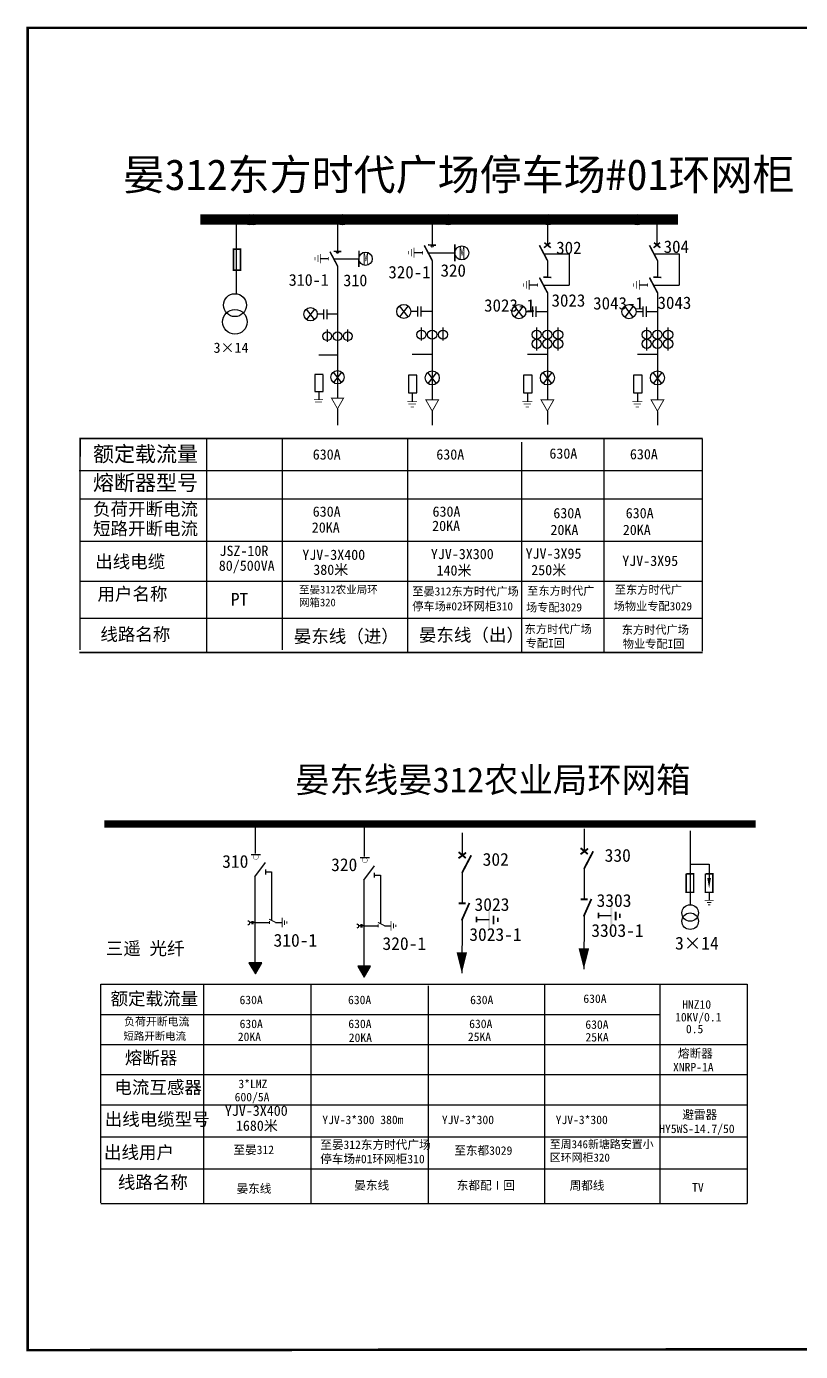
# Model space of a CAD drawing. Extents: x -2 to 344, y -273 to -15.
# Drawn here: x -2.1 to 148.7, y -273 to -15 of the extents above; entities that cross this region are included whole.
import ezdxf

# ---------------------------------------------------------------- set-up
doc = ezdxf.new("R2010")
doc.units = 0
doc.header["$LTSCALE"] = 0.774411
doc.linetypes.add('ACAD_ISO04W100', pattern=[30, 24, -3, 0, -3])
doc.linetypes.add('DASHED', pattern=[0.75, 0.5, -0.25])
doc.layers.get('0').update_dxf_attribs({"linetype": 'CONTINUOUS'})
for name, color, linetype in [('1', 7, 'CONTINUOUS'), ('2', 7, 'CONTINUOUS'), ('DIM', 7, 'CONTINUOUS'), ('F11', 7, 'CONTINUOUS')]:
    doc.layers.add(name, color=color, linetype=linetype)
doc.layers.add('10KV', color=7, linetype='ACAD_ISO04W100', lineweight=30)
doc.styles.add('DXFS', font='', dxfattribs={"width": 0.7})
doc.styles.add('HZ', font='')
doc.styles.get("Standard").update_dxf_attribs({"font": '', "height": 2.5})
doc.styles.add('宋体', font='')
doc.styles.get('DXFS').set_extended_font_data('SimSun')
doc.styles.get('HZ').set_extended_font_data('SimSun')
doc.styles.get('Standard').set_extended_font_data('SimSun')
doc.styles.get('宋体').set_extended_font_data('SimSun')

# ---------------------------------------------------------------- blocks, each defined once
blk = doc.blocks.new('JD')
for points in [[(-2, 0.2), (-2, -0.2), (2, 0.2), (2, -0.2)], [(1, -1.2), (1, -0.8), (-1, -1.2), (-1, -0.8)], [(-0.5, -1.8), (-0.5, -2.2), (0.5, -1.8), (0.5, -2.2)]]:
    blk.add_trace(points)

msp = doc.modelspace()

# ---------------------------------------------------------------- hatches: boundary and pattern name
for points in [[(42.47, -199.5), (43.71, -197.35), (41.23, -197.35)], [(63.69, -200.14), (64.93, -197.99), (62.45, -197.99)]]:
    msp.add_hatch(color=7).paths.add_polyline_path(points)

# ---------------------------------------------------------------- linework, layer by layer
at = {"color": 0}
for p, q in [((38.74, -53.62), (38.74, -66.9)), ((76.15, -59.09), (81.33, -59.09)), ((98.69, -59.27), (103.6, -59.27)), ((103.6, -59.27), (103.6, -65.36)), ((120.13, -59.27), (125.04, -59.27)), ((125.04, -59.27), (125.04, -65.36)), ((57.75, -60.24), (62.65, -60.24)), ((98.6, -65.36), (103.6, -65.36)), ((120.04, -65.36), (125.04, -65.36)), ((42.39, -180.58), (42.39, -197.73)), ((63.61, -181.22), (63.61, -198.37)), ((12.3, -225.01), (138.28, -225.01))]:
    msp.add_line(p, q, dxfattribs=at)
at = {"color": 0, "linetype": 'ByBlock', "lineweight": -3}
for p, q in [((58.48, -53.25), (58.48, -58.9)), ((76.93, -51.71), (76.93, -57.68)), ((99.37, -51.71), (99.37, -57.68)), ((120.72, -51.71), (120.72, -57.68)), ((58.48, -61.63), (58.48, -87.37)), ((76.93, -60.56), (76.93, -87.71)), ((99.37, -60.56), (99.37, -63.84)), ((120.81, -60.56), (120.81, -63.84)), ((99.37, -66.83), (99.37, -87.71)), ((120.81, -66.83), (120.81, -87.71)), ((54.81, -78.93), (58.48, -78.93)), ((73.05, -78.81), (76.93, -78.81)), ((95.49, -78.81), (99.37, -78.81)), ((116.93, -78.81), (120.81, -78.81))]:
    msp.add_line(p, q, dxfattribs=at)
at = {"color": 0, "linetype": 'Continuous'}
for p, q in [((58.48, -89.44), (58.48, -92.62)), ((76.93, -89.89), (76.93, -92.62)), ((99.37, -89.89), (99.37, -92.51)), ((120.8, -90.01), (120.8, -92.63)), ((12.3, -231.25), (138.28, -231.25)), ((12.38, -237.47), (138.28, -237.47))]:
    msp.add_line(p, q, dxfattribs=at)
for p, q in [((32.93, -95.44), (32.93, -136.7)), ((47.69, -95.44), (47.69, -136.42)), ((72.14, -95.44), (72.14, -136.7)), ((110.37, -95.44), (110.37, -136.7)), ((94.31, -95.98), (94.31, -136.96)), ((8.17, -101.48), (129.55, -101.48)), ((8.46, -106.97), (129.55, -106.97)), ((8.46, -115.24), (129.55, -115.24)), ((8.31, -123.04), (129.41, -123.04)), ((82.74, -172.02), (82.74, -176.45)), ((106.51, -171.25), (106.51, -175.67)), ((127.16, -171.64), (127.16, -186.1)), ((41.68, -176.23), (43.48, -176.23)), ((62.9, -176.87), (64.7, -176.87)), ((44.42, -179.19), (44.42, -180.12)), ((44.44, -179.66), (45.64, -179.66)), ((45.64, -179.66), (45.64, -189.08)), ((65.64, -179.83), (65.64, -180.76)), ((65.66, -180.3), (66.85, -180.3)), ((66.85, -180.3), (66.85, -189.72)), ((82.74, -179.72), (82.74, -185.67)), ((106.51, -178.94), (106.51, -184.89)), ((127.15, -178.13), (130.88, -178.13)), ((130.88, -178.13), (130.88, -180.86)), ((130.88, -183.72), (130.88, -185.13)), ((106.51, -187.87), (106.48, -198.6)), ((109.53, -188.16), (111.79, -188.16)), ((42.47, -189.51), (45.2, -189.51)), ((46.41, -189.48), (47.67, -189.48)), ((63.69, -190.14), (66.42, -190.14)), ((67.63, -190.12), (68.89, -190.12)), ((82.74, -188.65), (82.7, -199.38)), ((85.76, -188.94), (88.02, -188.94)), ((12.3, -201.53), (12.3, -244.08)), ((32.38, -201.53), (32.38, -244.23)), ((53.3, -201.53), (53.3, -244.23)), ((76.16, -201.86), (76.16, -244.23)), ((98.82, -201.68), (98.82, -244.23)), ((121.28, -201.67), (121.28, -244.23)), ((138.28, -201.52), (138.28, -244.23))]:
    msp.add_line(p, q)
at = {"color": 7}
for p, q in [((42.51, -176.03), (42.51, -169.89)), ((63.73, -176.66), (63.73, -170.52))]:
    msp.add_line(p, q, dxfattribs=at)
at = {"linetype": 'Continuous'}
for p, q in [((12.38, -201.52), (138.28, -201.52)), ((12.3, -207.39), (33.2, -207.39)), ((33.2, -207.39), (121.28, -207.39)), ((12.3, -213.24), (49.41, -213.24)), ((49.16, -213.24), (138.28, -213.24)), ((12.3, -219.09), (138.28, -219.09)), ((12.38, -244.23), (138.28, -244.23))]:
    msp.add_line(p, q, dxfattribs=at)
at = {"linetype": 'Continuous', "const_width": 0.5}
msp.add_lwpolyline([(-1.87, -15.25), (343.59, -15.25), (343.59, -272.39), (-1.87, -272.79)], close=True, dxfattribs=at)
at = {"color": 0, "const_width": 2}
msp.add_lwpolyline([(31.75, -52.6), (124.84, -52.6)], dxfattribs=at)
at = {"color": 0, "const_width": 0.3}
msp.add_lwpolyline([(38.21, -62.47), (38.21, -58.38), (39.58, -58.38), (39.58, -62.47)], close=True, dxfattribs=at)
for points, const_width in [([(8.17, -95.24), (129.63, -95.24)], 0.3), ([(8.31, -136.42), (8.32, -95.24)], 0.3), ([(129.55, -95.24), (129.55, -136.7)], 0.3), ([(129.63, -130.25), (8.17, -130.25)], 0.3), ([(129.63, -136.93), (8.17, -136.93)], 0.3), ([(13.04, -170.33), (139.98, -170.33)], 1.44), ([(105.83, -176.21), (107.29, -175.11)], 0.36), ([(105.84, -175.01), (107.25, -176.18)], 0.36), ([(106.51, -179.04), (108.31, -175.62)], 0.36), ([(41.68, -176.23), (43.48, -176.23)], 0.153), ([(62.9, -176.87), (64.7, -176.87)], 0.153), ([(82.05, -176.99), (83.52, -175.89)], 0.36), ([(82.07, -175.78), (83.48, -176.96)], 0.36), ([(82.74, -179.82), (84.54, -176.4)], 0.36), ([(126.42, -180), (126.42, -183.63), (127.87, -183.63), (127.87, -180), (126.46, -180)], 0.307), ([(130.15, -180), (130.15, -183.63), (131.6, -183.63), (131.6, -180), (130.19, -180)], 0.307), ([(82.09, -185.77), (83.43, -185.77)], 0.36), ([(82.67, -189.09), (84.18, -185.69)], 0.36), ([(105.87, -184.99), (107.2, -184.99)], 0.36), ([(106.44, -188.31), (107.95, -184.91)], 0.36), ([(85.56, -188.36), (85.56, -189.46)], 0.36), ([(109.33, -187.58), (109.33, -188.68)], 0.36), ([(45.15, -188.84), (46.49, -189.51)], 0.2), ([(45.2, -189.2), (45.2, -189.81)], 0.2), ([(66.37, -189.48), (67.71, -190.14)], 0.2), ([(66.42, -189.84), (66.42, -190.45)], 0.2)]:
    msp.add_lwpolyline(points, dxfattribs=dict(const_width=const_width))
at = {"const_width": 0.0763}
for points in [[(42.08, -176.73, 1), (43.07, -176.73, 1)], [(63.3, -177.37, 1), (64.29, -177.37, 1)]]:
    msp.add_lwpolyline(points, format="xyb", close=True, dxfattribs=at)
for points, format in [([(130.88, -180.81, 0.717, 0, 0), (130.88, -182.86, 0, 0, 0)], "xyseb"), ([(41.02, -189.15, -0.877934), (41.03, -189.97)], "xyb"), ([(62.24, -189.79, -0.877934), (62.25, -190.6)], "xyb"), ([(106.48, -194.54, 2.05, 0, 0), (106.48, -198.6, 0, 0, 0)], "xyseb"), ([(82.7, -195.32, 2.05, 0, 0), (82.7, -199.38, 0, 0, 0)], "xyseb")]:
    msp.add_lwpolyline(points, format=format)
for points in [[(41.8, -189.5), (41.38, -189.5)], [(41.8, -189.22), (41.8, -189.82)], [(41.98, -189.22), (41.98, -189.82)], [(42.47, -189.5), (41.98, -189.5)], [(63.02, -190.13), (62.6, -190.13)], [(63.02, -189.85), (63.02, -190.46)], [(63.2, -189.85), (63.2, -190.46)], [(63.69, -190.13), (63.2, -190.13)]]:
    msp.add_lwpolyline(points)
at = {"color": 7}
for points in [[(42.47, -199.5), (43.71, -197.35), (41.23, -197.35)], [(63.69, -200.14), (64.93, -197.99), (62.45, -197.99)]]:
    msp.add_lwpolyline(points, close=True, dxfattribs=at)
at = {"color": 0}
for centre, radius in [((41.41, -52.62), 0.996), ((42.03, -52.62), 0.996), ((59.36, -52.62), 0.996), ((59.46, -52.62), 0.996), ((80.04, -52.62), 0.996), ((99.52, -52.62), 0.996), ((116.87, -52.62), 0.996), ((58.48, -58.98), 0.188), ((76.93, -57.77), 0.199)]:
    msp.add_circle(centre, radius, dxfattribs=at)
at = {"color": 0, "linetype": 'Continuous'}
for centre, radius in [((38.49, -69.26), 2.23), ((38.49, -72.52), 2.4)]:
    msp.add_circle(centre, radius, dxfattribs=at)
for centre in [(127.19, -187.64), (127.19, -189.25)]:
    msp.add_circle(centre, 1.61)
at = {"layer": '1', "color": 0}
for p, q in [((56.45, -74.03), (56.45, -76.42)), ((60.43, -74.03), (60.43, -76.42)), ((74.78, -73.64), (74.78, -76.16)), ((78.98, -73.64), (78.98, -76.16)), ((97.23, -73.64), (97.23, -78.09)), ((101.42, -73.64), (101.42, -78.07)), ((118.67, -73.64), (118.67, -78.09)), ((122.86, -73.64), (122.86, -78.07))]:
    msp.add_line(p, q, dxfattribs=at)
for points, const_width in [([(58.48, -61.63), (57.01, -58.85)], 0.293), ([(59.2, -58.82), (57.71, -58.77)], 0.293), ([(62.64, -61.81), (62.66, -58.67)], 0.293), ([(76.93, -60.56), (75.38, -57.62)], 0.31), ([(77.69, -57.59), (76.11, -57.54)], 0.31), ([(81.32, -60.75), (81.34, -57.43)], 0.31), ([(99.37, -60.56), (97.82, -57.62)], 0.31), ([(99.95, -57.1), (98.71, -58.08)], 0.31), ([(98.79, -57.1), (100.03, -58.08)], 0.31), ([(120.81, -60.56), (119.26, -57.62)], 0.31), ([(121.31, -57.1), (120.06, -58.08)], 0.31), ([(120.14, -57.1), (121.38, -58.08)], 0.31), ([(99.37, -66.83), (97.82, -63.89)], 0.31), ([(100.16, -63.86), (98.58, -63.81)], 0.31), ([(120.81, -66.83), (119.26, -63.89)], 0.31), ([(121.6, -63.86), (120.02, -63.81)], 0.31)]:
    msp.add_lwpolyline(points, dxfattribs=dict(at, const_width=const_width))
for points, const_width in [([(57.3, -87.37), (58.48, -89.44), (59.66, -87.37)], 0.165), ([(75.68, -87.71), (76.93, -89.89), (78.17, -87.71)], 0.174), ([(98.13, -87.71), (99.37, -89.89), (100.61, -87.71)], 0.174), ([(119.57, -87.71), (120.81, -89.89), (122.05, -87.71)], 0.174)]:
    msp.add_lwpolyline(points, close=True, dxfattribs=dict(at, const_width=const_width))
at = {"layer": '1'}
for points in [[(41.01, -189.14, -0.877934), (41.03, -189.96)], [(62.23, -189.78, -0.877934), (62.25, -190.59)]]:
    msp.add_lwpolyline(points, format="xyb", dxfattribs=at)
at = {"layer": '1', "color": 0}
for centre, radius in [((56.49, -75.33), 0.847), ((58.48, -75.33), 0.847), ((60.47, -75.33), 0.847), ((74.83, -75.01), 0.894), ((76.93, -75.01), 0.894), ((79.02, -75.01), 0.894), ((97.27, -75.01), 0.894), ((99.37, -75.01), 0.894), ((101.47, -75.01), 0.894), ((118.71, -75.01), 0.894), ((120.81, -75.01), 0.894), ((122.91, -75.01), 0.894), ((97.27, -76.8), 0.894), ((99.37, -76.8), 0.894), ((101.47, -76.8), 0.894), ((118.71, -76.8), 0.894), ((120.81, -76.8), 0.894), ((122.91, -76.8), 0.894)]:
    msp.add_circle(centre, radius, dxfattribs=at)
at = {"layer": '10KV', "color": 0, "linetype": 'ByBlock'}
for p, q in [((75.05, -59.09), (73.39, -59.09)), ((56.7, -60.24), (55.12, -60.24)), ((97.49, -65.36), (95.83, -65.36)), ((118.93, -65.36), (117.27, -65.36)), ((72.22, -69.42), (70.55, -71.55)), ((72.22, -71.55), (70.55, -69.42)), ((74.06, -69.5), (74.06, -71.48)), ((74.71, -69.5), (74.71, -71.48)), ((94.66, -69.47), (92.99, -71.61)), ((94.66, -71.61), (92.99, -69.47)), ((96.5, -69.55), (96.5, -71.53)), ((97.15, -69.55), (97.15, -71.53)), ((116.11, -69.47), (114.43, -71.61)), ((116.11, -71.61), (114.43, -69.47)), ((117.95, -69.55), (117.95, -71.53)), ((118.59, -69.55), (118.59, -71.53)), ((54.02, -70.03), (52.44, -72.06)), ((54.02, -72.06), (52.44, -70.03)), ((55.76, -71.04), (54.53, -71.04)), ((55.76, -70.11), (55.76, -71.98)), ((56.38, -70.11), (56.38, -71.98)), ((58.48, -71.04), (56.38, -71.04)), ((74.06, -70.49), (72.76, -70.49)), ((76.93, -70.49), (74.71, -70.49)), ((96.5, -70.54), (95.2, -70.54)), ((99.37, -70.54), (97.15, -70.54)), ((117.95, -70.54), (116.64, -70.54)), ((120.81, -70.54), (118.59, -70.54)), ((59.27, -82.3), (57.69, -84.32)), ((59.27, -84.32), (57.69, -82.3)), ((77.76, -82.36), (76.09, -84.5)), ((77.76, -84.5), (76.09, -82.36)), ((100.21, -82.36), (98.53, -84.5)), ((100.21, -84.5), (98.53, -82.36)), ((121.65, -82.36), (119.97, -84.5)), ((121.65, -84.5), (119.97, -82.36)), ((54.81, -86.1), (54.81, -87.68)), ((73.05, -86.37), (73.05, -88.03)), ((95.49, -86.37), (95.49, -88.03)), ((116.93, -86.37), (116.93, -88.03))]:
    msp.add_line(p, q, dxfattribs=at)
for points, const_width in [([(55.11, -59.3), (55.11, -61.1)], 0.128), ([(72.29, -58.73), (72.29, -59.4)], 0.135), ([(72.89, -58.32), (72.89, -59.78)], 0.135), ([(73.37, -58.1), (73.37, -60)], 0.135), ([(75.05, -58.75), (75.05, -59.42)], 0.135), ([(54.09, -59.9), (54.09, -60.54)], 0.128), ([(54.65, -59.51), (54.65, -60.89)], 0.128), ([(56.7, -59.92), (56.7, -60.56)], 0.128), ([(95.82, -64.37), (95.82, -66.27)], 0.135), ([(117.26, -64.37), (117.26, -66.27)], 0.135), ([(94.74, -65), (94.74, -65.67)], 0.135), ([(95.33, -64.59), (95.33, -66.05)], 0.135), ([(97.49, -65.02), (97.49, -65.69)], 0.135), ([(116.18, -65), (116.18, -65.67)], 0.135), ([(116.77, -64.59), (116.77, -66.05)], 0.135), ([(118.93, -65.02), (118.93, -65.69)], 0.135), ([(53.87, -87.69), (55.67, -87.69)], 0.128), ([(54.08, -88.15), (55.46, -88.15)], 0.128), ([(72.06, -88.04), (73.96, -88.04)], 0.135), ([(72.29, -88.53), (73.74, -88.53)], 0.135), ([(72.7, -89.13), (73.37, -89.13)], 0.135), ([(94.5, -88.04), (96.41, -88.04)], 0.135), ([(94.73, -88.53), (96.18, -88.53)], 0.135), ([(95.14, -89.13), (95.81, -89.13)], 0.135), ([(115.95, -88.04), (117.85, -88.04)], 0.135), ([(116.17, -88.53), (117.62, -88.53)], 0.135), ([(116.58, -89.13), (117.25, -89.13)], 0.135)]:
    msp.add_lwpolyline(points, dxfattribs=dict(at, const_width=const_width))
for points in [[(54.81, -78.93, 0, 0, 0), (54.81, -83.64, 0.427, 0, 0), (54.81, -85.16, 0, 0, 0)], [(73.05, -78.81, 0, 0, 0), (73.05, -83.77, 0.45, 0, 0), (73.05, -85.38, 0, 0, 0)], [(95.49, -78.81, 0, 0, 0), (95.49, -83.77, 0.45, 0, 0), (95.49, -85.38, 0, 0, 0)], [(116.93, -78.81, 0, 0, 0), (116.93, -83.77, 0.45, 0, 0), (116.93, -85.38, 0, 0, 0)]]:
    msp.add_lwpolyline(points, format="xyseb", dxfattribs=at)
for points in [[(55.66, -82.79), (54.08, -82.79), (54.08, -86.1), (55.66, -86.1), (55.66, -82.83)], [(73.95, -82.88), (72.29, -82.88), (72.29, -86.37), (73.95, -86.37), (73.95, -82.92)], [(96.39, -82.88), (94.73, -82.88), (94.73, -86.37), (96.39, -86.37), (96.39, -82.92)], [(117.83, -82.88), (116.17, -82.88), (116.17, -86.37), (117.83, -86.37), (117.83, -82.92)]]:
    msp.add_lwpolyline(points, dxfattribs=at)
for centre, radius in [((63.95, -60.24), 1.3), ((82.7, -59.09), 1.37), ((71.39, -70.49), 1.37), ((93.83, -70.54), 1.37), ((115.27, -70.54), 1.37), ((53.23, -71.04), 1.3), ((58.48, -83.31), 1.3), ((76.93, -83.43), 1.37), ((99.37, -83.43), 1.37), ((120.81, -83.43), 1.37)]:
    msp.add_circle(centre, radius, dxfattribs=at)
at = {"layer": '2'}
for p, q in [((42.39, -180.58), (44.45, -177.82)), ((63.61, -181.22), (65.67, -178.46))]:
    msp.add_line(p, q, dxfattribs=at)

# ---------------------------------------------------------------- block references
at = {"xscale": 0.430078685246599, "yscale": 0.430078685186345, "zscale": 0.43007868526281}
msp.add_blockref('JD', (130.9, -185.19), dxfattribs=at)
at = {"rotation": 90}
for p, xscale, yscale, zscale in [((88.05, -189), 0.8399999998509884, 0.8399999998509884, 0.84), ((111.83, -188.22), 0.8399999998509884, 0.8399999998509884, 0.84), ((47.68, -189.52), 0.4669425724885059, 0.4669425724885059, 0.466942572571051), ((68.9, -190.15), 0.4669425724885059, 0.4669425724885059, 0.466942572571051)]:
    msp.add_blockref('JD', p, dxfattribs=dict(at, xscale=xscale, yscale=yscale, zscale=zscale))

# ---------------------------------------------------------------- texts
at = {"color": 0, "style": 'HZ'}
msp.add_text('晏312东方时代广场停车场#01环网柜', height=6, dxfattribs=at).set_placement((16.63, -46.85))
at = {"color": 0, "linetype": 'ByBlock', "lineweight": -3, "style": '宋体'}
for s, height, p in [('304', 2.419, (122.02, -59.09)), ('302 ', 2.419, (101.09, -59.3)), ('320-1', 2.419, (68.39, -64.05)), ('320', 2.419, (78.56, -63.72)), ('310-1', 2.293, (48.97, -65.5)), ('310', 2.293, (59.61, -65.58)), ('3023-1', 2.419, (87.04, -70.53)), ('3023', 2.419, (100.18, -69.56)), ('3043-1', 2.419, (108.29, -70.11)), ('3043', 2.419, (120.83, -70.01))]:
    msp.add_text(s, height=height, dxfattribs=at).set_placement(p)
at = {"color": 0}
for s, height, p in [('3×14', 2, (34.33, -78.55)), ('310', 2.5, (36.01, -178.85)), ('320', 2.5, (57.23, -179.49)), ('310-1', 2.5, (46.02, -194.21)), ('320-1', 2.5, (67.24, -194.85)), ('3×14', 2.5, (124.25, -194.78))]:
    msp.add_text(s, height=height, dxfattribs=at).set_placement(p)
at = {"style": 'HZ'}
for s, height, p in [('额定载流量', 3, (10.84, -99.74)), ('熔断器型号', 3, (10.84, -105.35)), ('负荷开断电流', 2.5, (10.84, -110.23)), ('短路开断电流', 2.5, (10.84, -114.03)), ('JSZ-10R', 2, (35.49, -118.11)), ('出线电缆', 2.5, (11.27, -120.47)), ('80/500VA', 2, (35.35, -121)), ('PT', 2.5, (37.7, -127.8)), ('晏东线（进）', 2.5, (49.96, -134.99)), ('晏东线（出）', 2.5, (74.34, -134.76))]:
    msp.add_text(s, height=height, dxfattribs=at).set_placement(p)
for s, height, p in [('630A', 2, (53.65, -99.34)), ('630A', 2, (77.73, -99.34)), ('630A', 2, (99.76, -99.16)), ('630A', 2, (115.45, -99.29)), ('630A', 2, (53.65, -110.47)), ('630A', 2, (76.99, -110.47)), ('630A', 2, (100.53, -110.76)), ('630A', 2, (114.63, -110.76)), ('20KA', 2, (53.47, -113.56)), ('20KA', 2, (76.92, -113.24)), ('20KA', 2, (99.97, -114.03)), ('20KA', 2, (114.07, -114.03)), ('YJV-3X400', 2, (51.62, -118.88)), ('YJV-3X300', 2, (76.67, -118.73)), ('YJV-3X95', 2, (95.12, -118.65)), ('YJV-3X95', 2, (113.96, -120.06)), ('380米', 2, (53.76, -121.79)), ('140米', 2, (77.77, -121.92)), ('250米', 2, (96.22, -121.85)), ('至东方时代广', 1.601, (95.43, -125.71)), ('至东方时代广', 1.601, (112.5, -125.49)), ('至晏312东方时代广场', 1.6013, (73.05, -125.81)), ('停车场#02环网柜310', 1.6013, (73.03, -128.72)), ('场专配3029', 1.601, (95.2, -128.92)), ('场物业专配3029', 1.601, (112.28, -128.7)), ('东方时代广场', 1.601, (94.93, -133.16)), ('东方时代广场', 1.601, (113.85, -133.29)), ('专配I回', 1.601, (95.14, -135.91)), ('物业专配I回', 1.601, (114.06, -136.04)), ('晏东线晏312农业局环网箱', 4.9145, (50.19, -164.16)), ('3023', 2.5, (85.17, -187.24)), ('3023-1', 2.5, (84.15, -193.08)), ('三遥 光纤', 2.5, (13.33, -195.79)), ('额定载流量', 2.5, (14.26, -205.58)), ('负荷开断电流', 1.555, (16.9, -209.57)), ('短路开断电流', 1.49, (16.77, -212.37)), ('熔断器', 2.5, (17.04, -217.1)), ('电流互感器', 2.5, (15.01, -222.85)), ('出线电缆型号', 2.5, (13.12, -229.06)), ('YJV-3X400', 2, (36.53, -227.15)), ('1680米', 2, (38.68, -230.06)), ('出线用户', 2.5, (12.97, -235.52)), ('线路名称', 2.5, (15.68, -241.34))]:
    msp.add_text(s, height=height).set_placement(p)
at = {"color": 1}
for s, p in [('3303', (108.95, -186.46)), ('3303-1', (107.92, -192.3))]:
    msp.add_text(s, height=2.5, dxfattribs=at).set_placement(p)
at = {"linetype": 'DASHED'}
for s, height, p in [('630A', 1.66, (39.39, -205.4)), ('630A', 1.66, (60.53, -205.4)), ('630A', 1.66, (84.32, -205.4)), ('630A', 1.66, (106.38, -205.16)), ('HNZ10', 1.66, (125.63, -206.29)), ('630A', 1.66, (39.41, -210.06)), ('630A', 1.66, (60.59, -210.06)), ('630A', 1.66, (84.13, -210.06)), ('630A', 1.66, (106.77, -210.2)), ('10KV/0.1', 1.66, (124.25, -208.76)), ('20KA', 1.66, (39.05, -212.58)), ('20KA', 1.66, (60.67, -212.76)), ('25KA', 1.66, (83.88, -212.58)), ('25KA', 1.66, (106.79, -212.67)), ('0.5', 1.66, (126.36, -211.06)), ('熔断器', 1.66, (124.8, -215.82)), ('XNRP-1A', 1.66, (123.85, -218.5)), ('3*LMZ', 1.66, (39.17, -221.75)), ('600/5A', 1.66, (38.44, -224.32)), ('YJV-3*300 380m', 1.6602, (55.52, -228.76)), ('YJV-3*300', 1.66, (78.81, -228.76)), ('避雷器', 1.66, (125.66, -227.75)), ('HY5WS-14.7/50', 1.6602, (121.16, -230.5)), ('TV', 1.66, (127.57, -241.91))]:
    msp.add_text(s, height=height, dxfattribs=at).set_placement(p)
at = {"color": 0, "linetype": 'DASHED'}
msp.add_text('YJV-3*300 ', height=1.66, dxfattribs=at).set_placement((100.98, -228.76))
at = {"linetype": 'Continuous', "width": 17.0432, "attachment_point": 1, "style": 'HZ'}
for s, insert, char_height in [('至晏312农业局环网箱320', (50.98, -123.92), 1.5), ('{\\f\uffbfﾬￌﾣﾤ_GB2312|b0|i0|c134|p49;用户名称}', (11.71, -124.26), 2.5), ('{\\f\uffbfﾬￌﾣﾤ_GB2312|b0|i0|c134|p49;线路名称}', (12.27, -132.13), 2.5)]:
    msp.add_mtext(s, dxfattribs=dict(at, insert=insert, char_height=char_height))
at = {"linetype": 'DASHED', "attachment_point": 1}
for s, insert, char_height, width in [('至晏312东方时代广场停车场#01环网柜310', (55.11, -231.95), 1.6602, 22.6534), ('至晏312', (38.2, -232.94), 1.66, 17.6437), ('{\\fKaiTi_GB2312|b0|i0|c134|p49;至东都3029}', (81.23, -233.08), 1.6602, 21.5254), ('晏东线', (61.75, -239.85), 1.66, 21.5254), ('{\\fKaiTi_GB2312|b0|i0|c134|p49;东都配Ⅰ回}', (81.72, -239.85), 1.6602, 21.5254), ('晏东线', (38.8, -240.49), 1.66, 21.5254)]:
    msp.add_mtext(s, dxfattribs=dict(at, insert=insert, char_height=char_height, width=width))
at = {"color": 0, "linetype": 'DASHED', "attachment_point": 1}
for s, insert, char_height, width in [('{\\fKaiTi_GB2312|b0|i0|c134|p49;至周346新塘路安置小区环网柜320}', (99.83, -231.89), 1.5622, 20.2548), ('{\\fKaiTi_GB2312|b0|i0|c134|p49;周都线}', (103.7, -239.9), 1.6602, 21.5254)]:
    msp.add_mtext(s, dxfattribs=dict(at, insert=insert, char_height=char_height, width=width))
at = {"layer": 'DIM', "color": 0, "style": 'DXFS', "width": 0.7}
for height, p in [(2.28, (63.46, -61.37)), (2.4, (82.18, -60.28))]:
    msp.add_text('M', height=height, dxfattribs=at).set_placement(p)
at = {"layer": 'F11', "color": 1, "lineweight": -3, "insert": (108.22, -175.17), "char_height": 2.5, "width": 19.4417, "attachment_point": 1}
msp.add_mtext('\\pl2.308;330', dxfattribs=at)
at = {"layer": 'F11', "lineweight": -3, "insert": (84.45, -175.95), "char_height": 2.5, "width": 19.4417, "attachment_point": 1}
msp.add_mtext('\\pl2.308;302', dxfattribs=at)

doc.saveas('drawing.dxf')
